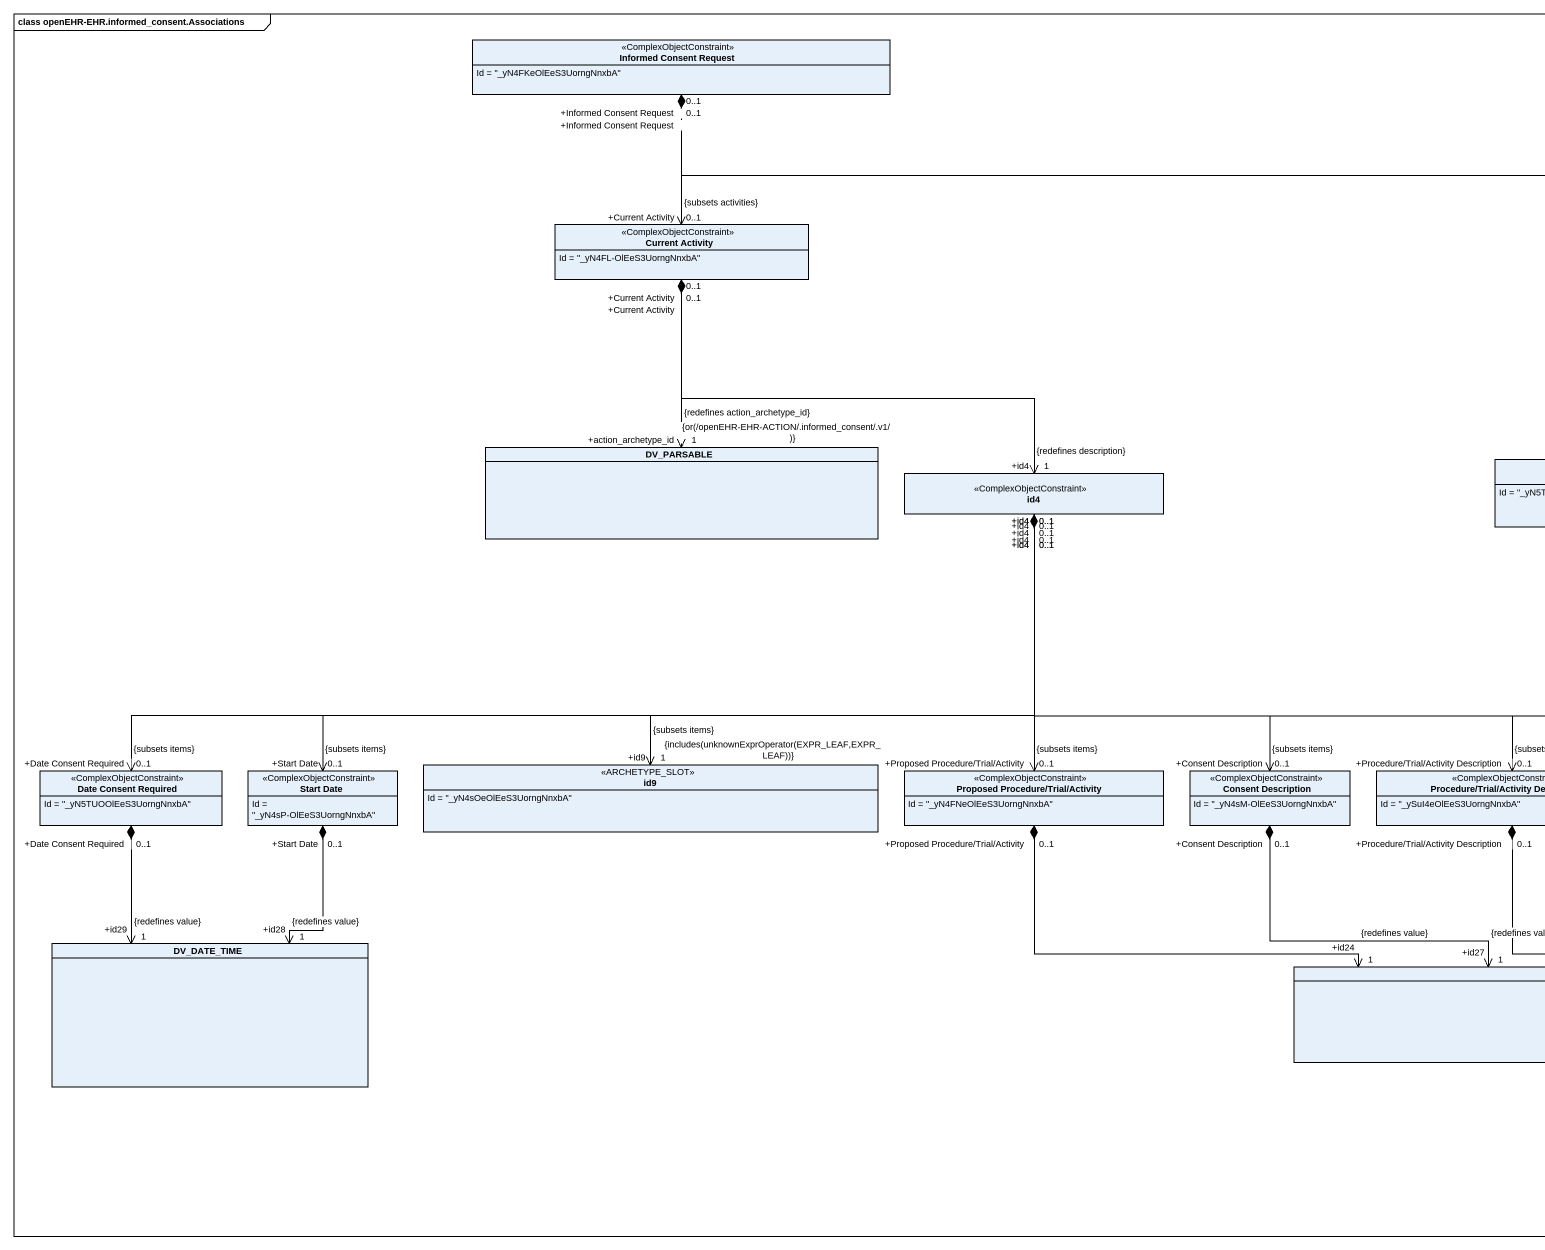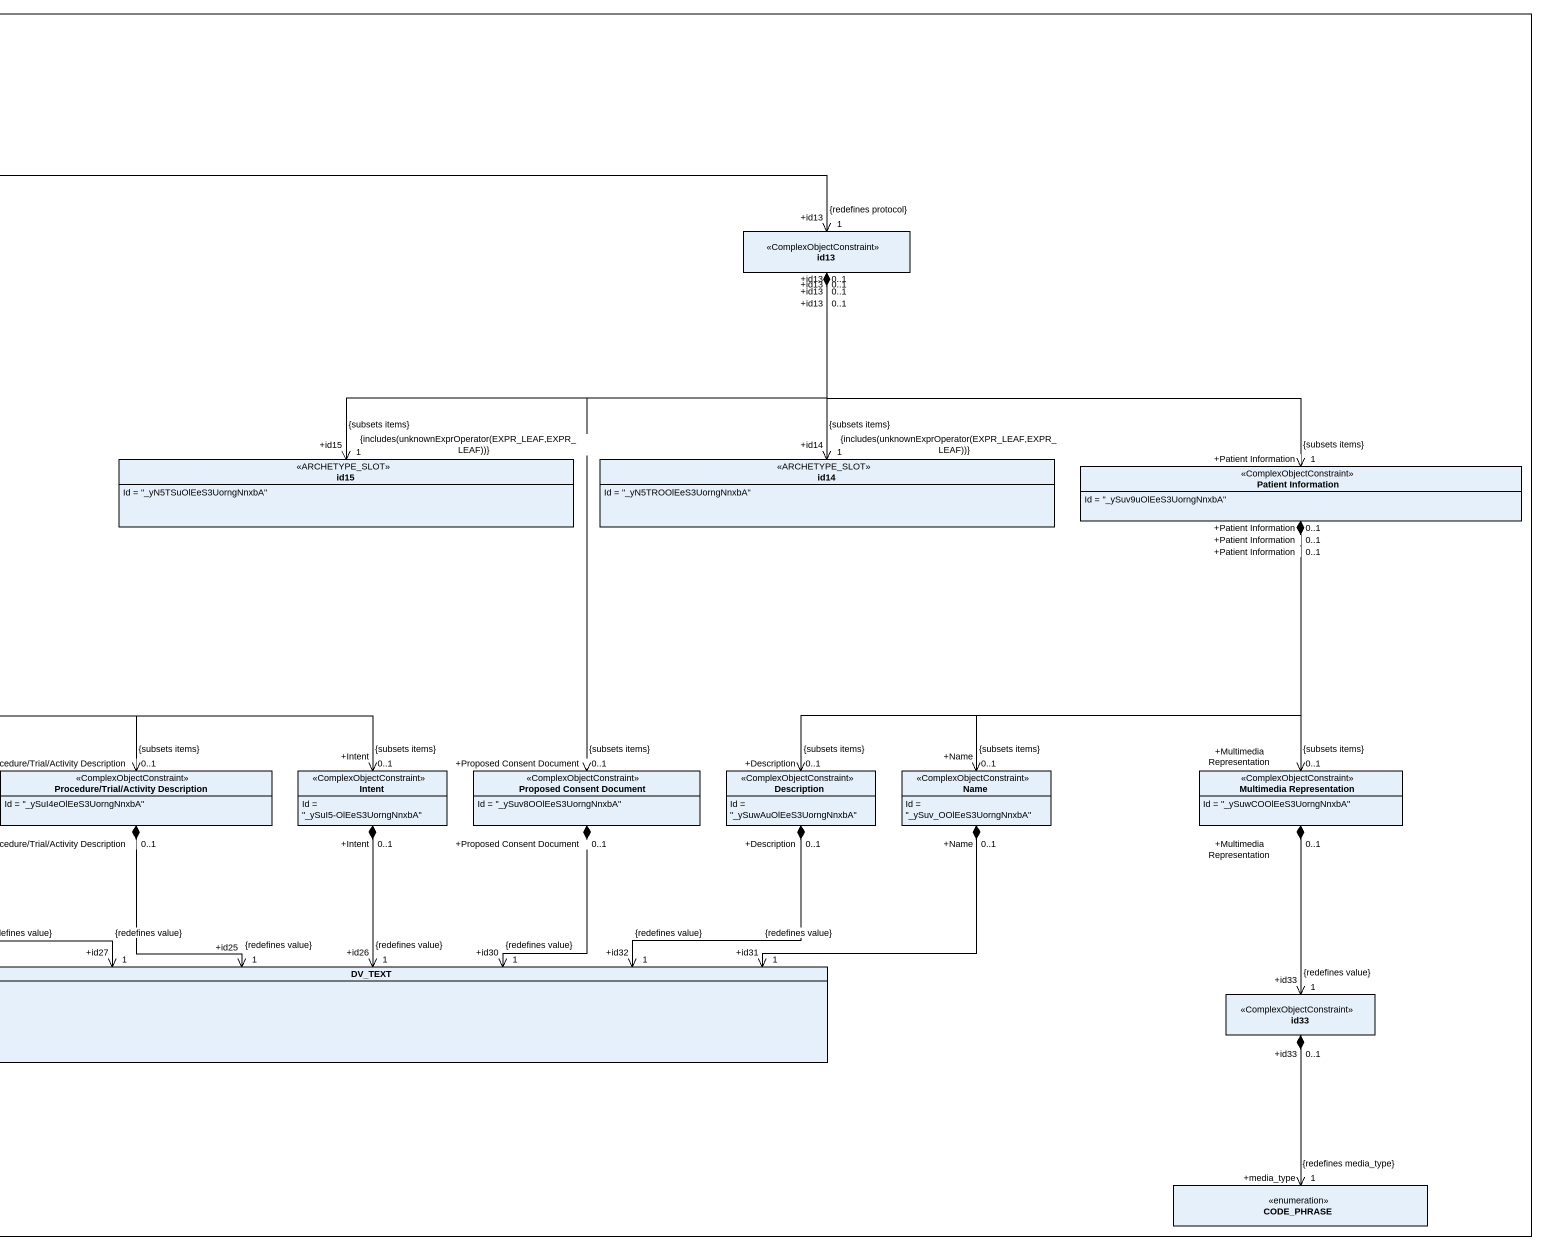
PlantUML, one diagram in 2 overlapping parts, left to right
@startuml
mainframe class openEHR-EHR.informed_consent.Associations
hide circle
hide empty members
class "Informed Consent Request" as Informed_Consent_Request <<ComplexObjectConstraint>> {
  Id = "_yN4FKeOlEeS3UorngNnxbA"
}
class "Current Activity" as Current_Activity <<ComplexObjectConstraint>> {
  Id = "_yN4FL-OlEeS3UorngNnxbA"
}
class id13 <<ComplexObjectConstraint>>
class DV_PARSABLE
class id4 <<ComplexObjectConstraint>>
class id15 <<ARCHETYPE_SLOT>> {
  Id = "_yN5TSuOlEeS3UorngNnxbA"
}
class id14 <<ARCHETYPE_SLOT>> {
  Id = "_yN5TROOlEeS3UorngNnxbA"
}
class "Patient Information" as Patient_Information <<ComplexObjectConstraint>> {
  Id = "_ySuv9uOlEeS3UorngNnxbA"
}
class "Date Consent Required" as Date_Consent_Required <<ComplexObjectConstraint>> {
  Id = "_yN5TUOOlEeS3UorngNnxbA"
}
class "Start Date" as Start_Date <<ComplexObjectConstraint>> {
  Id = "_yN4sP-OlEeS3UorngNnxbA"
}
class id9 <<ARCHETYPE_SLOT>> {
  Id = "_yN4sOeOlEeS3UorngNnxbA"
}
class "Proposed Procedure/Trial/Activity" as Proposed_Procedure_Trial <<ComplexObjectConstraint>> {
  Id = "_yN4FNeOlEeS3UorngNnxbA"
}
class "Consent Description" as Consent_Description <<ComplexObjectConstraint>> {
  Id = "_yN4sM-OlEeS3UorngNnxbA"
}
class "Procedure/Trial/Activity Description" as Procedure_Trial_Activity <<ComplexObjectConstraint>> {
  Id = "_ySuI4eOlEeS3UorngNnxbA"
}
class Intent <<ComplexObjectConstraint>> {
  Id = "_ySuI5-OlEeS3UorngNnxbA"
}
class "Proposed Consent Document" as Proposed_Consent_Document <<ComplexObjectConstraint>> {
  Id = "_ySuv8OOlEeS3UorngNnxbA"
}
class Description <<ComplexObjectConstraint>> {
  Id = "_ySuwAuOlEeS3UorngNnxbA"
}
class Name <<ComplexObjectConstraint>> {
  Id = "_ySuv_OOlEeS3UorngNnxbA"
}
class "Multimedia Representation" as Multimedia_Representation <<ComplexObjectConstraint>> {
  Id = "_ySuwCOOlEeS3UorngNnxbA"
}
class DV_DATE_TIME
class DV_TEXT
class id33 <<ComplexObjectConstraint>>
enum CODE_PHRASE
Informed_Consent_Request "+Informed Consent Request\n0..1" *--> "+Current Activity\n0..1\n{subsets activities}" Current_Activity
Informed_Consent_Request "+Informed Consent Request\n0..1" *-right-> "+id13\n1\n{redefines protocol}" id13
Current_Activity "+Current Activity\n0..1" *--> "+action_archetype_id\n1\n{or(/openEHR-EHR-ACTION/.informed_consent/.v1/)}\n{redefines action_archetype_id}" DV_PARSABLE
Current_Activity "+Current Activity\n0..1" *--> "+id4\n1\n{redefines description}" id4
id13 "+id13\n0..1" *-left-> "+id15\n1\n{includes(unknownExprOperator(EXPR_LEAF,EXPR_LEAF))}\n{subsets items}" id15
id13 "+id13\n0..1" *--> "+id14\n1\n{includes(unknownExprOperator(EXPR_LEAF,EXPR_LEAF))}\n{subsets items}" id14
id13 "+id13\n0..1" *-right-> "+Patient Information\n1\n{subsets items}" Patient_Information
id13 "+id13\n0..1" *--> "+Proposed Consent Document\n0..1\n{subsets items}" Proposed_Consent_Document
id4 "+id4\n0..1" *-left-> "+Date Consent Required\n0..1\n{subsets items}" Date_Consent_Required
id4 "+id4\n0..1" *-left-> "+Start Date\n0..1\n{subsets items}" Start_Date
id4 "+id4\n0..1" *--> "+id9\n1\n{includes(unknownExprOperator(EXPR_LEAF,EXPR_LEAF))}\n{subsets items}" id9
id4 "+id4\n0..1" *--> "+Proposed Procedure/Trial/Activity\n0..1\n{subsets items}" Proposed_Procedure_Trial
id4 "+id4\n0..1" *--> "+Consent Description\n0..1\n{subsets items}" Consent_Description
id4 "+id4\n0..1" *--> "+Procedure/Trial/Activity Description\n0..1\n{subsets items}" Procedure_Trial_Activity
id4 "+id4\n0..1" *-right-> "+Intent\n0..1\n{subsets items}" Intent
Patient_Information "+Patient Information\n0..1" *--> "+Description\n0..1\n{subsets items}" Description
Patient_Information "+Patient Information\n0..1" *--> "+Name\n0..1\n{subsets items}" Name
Patient_Information "+Patient Information\n0..1" *--> "+Multimedia Representation\n0..1\n{subsets items}" Multimedia_Representation
Date_Consent_Required "+Date Consent Required\n0..1" *--> "+id29\n1\n{redefines value}" DV_DATE_TIME
Start_Date "+Start Date\n0..1" *--> "+id28\n1\n{redefines value}" DV_DATE_TIME
Proposed_Procedure_Trial "+Proposed Procedure/Trial/Activity\n0..1" *-right-> "+id24\n1\n{redefines value}" DV_TEXT
Consent_Description "+Consent Description\n0..1" *-right-> "+id27\n1\n{redefines value}" DV_TEXT
Procedure_Trial_Activity "+Procedure/Trial/Activity Description\n0..1" *--> "+id25\n1\n{redefines value}" DV_TEXT
Intent "+Intent\n0..1" *--> "+id26\n1\n{redefines value}" DV_TEXT
Proposed_Consent_Document "+Proposed Consent Document\n0..1" *--> "+id30\n1\n{redefines value}" DV_TEXT
Description "+Description\n0..1" *-left-> "+id32\n1\n{redefines value}" DV_TEXT
Name "+Name\n0..1" *-left-> "+id31\n1\n{redefines value}" DV_TEXT
Multimedia_Representation "+Multimedia Representation\n0..1" *--> "+id33\n1\n{redefines value}" id33
id33 "+id33\n0..1" *--> "+media_type\n1\n{redefines media_type}" CODE_PHRASE
@enduml
